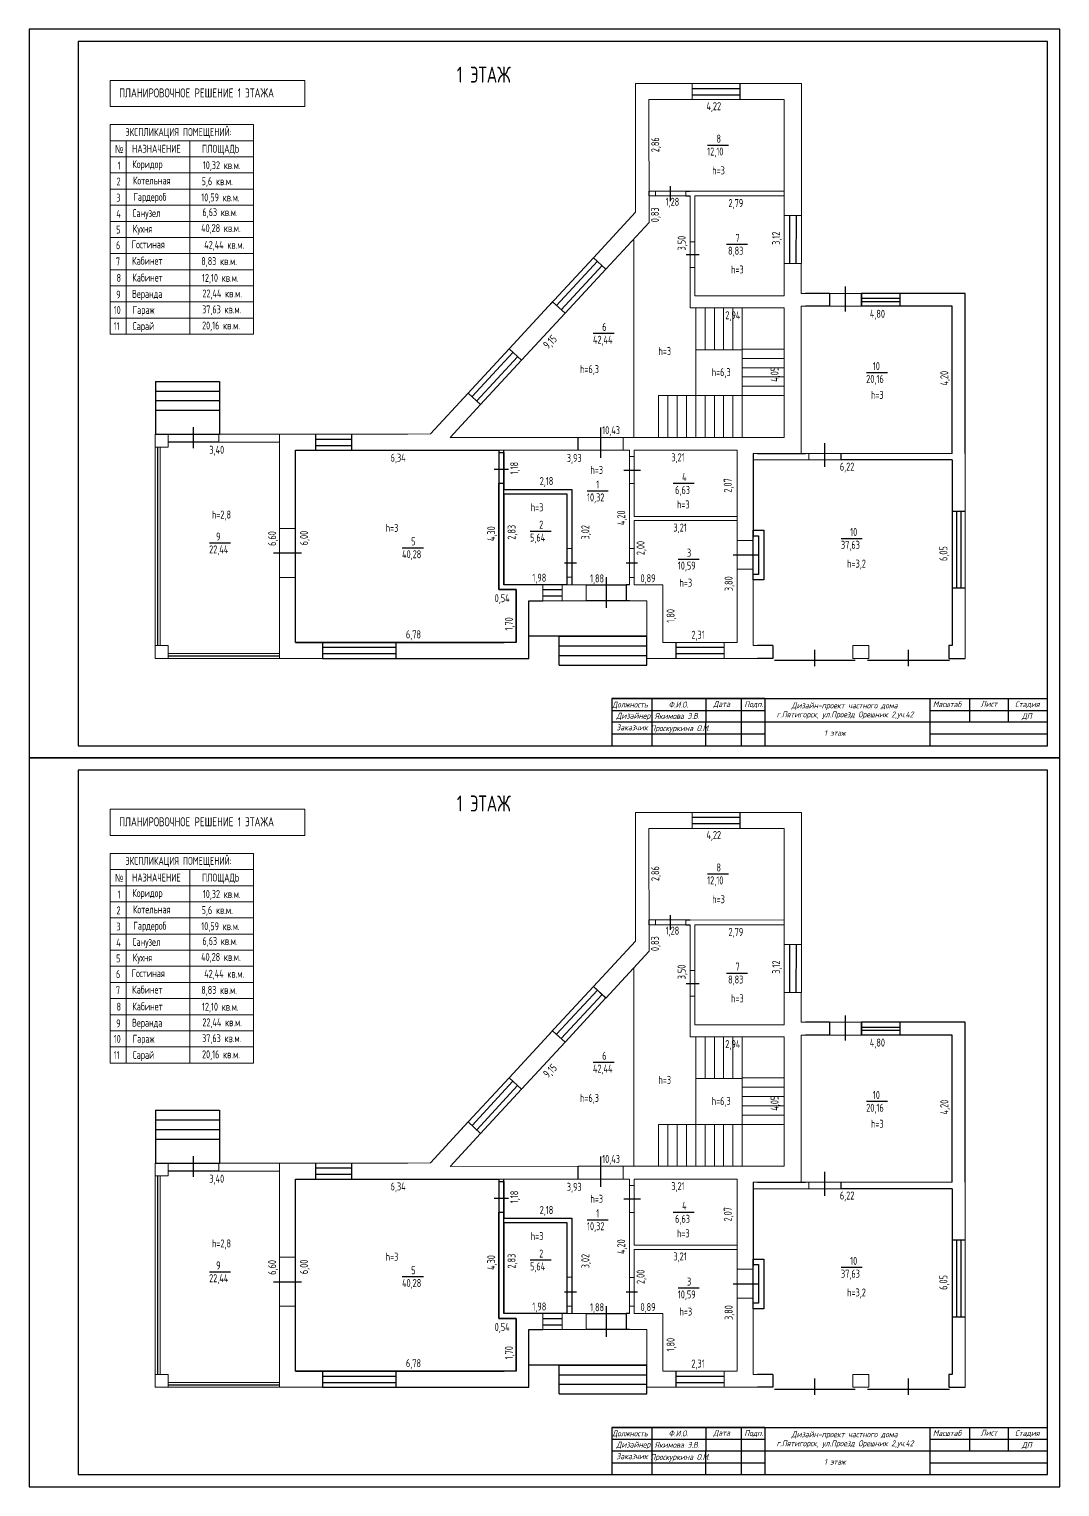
# Model space of a CAD drawing. Header units: metres. Extents: x 537858 to 602250, y 90943 to 168429.
# Drawn here: x 537858 to 570054, y 122894 to 168429 of the extents above; entities that cross this region are included whole.
import ezdxf

# ---------------------------------------------------------------- set-up
doc = ezdxf.new("R2010")
doc.units = ezdxf.units.M
doc.header["$LTSCALE"] = 5
for name, color, linetype, lineweight in [('0.25-STAMP', 10, 'Continuous', 25), ('0.3-STAMP', 7, 'Continuous', 30), ('013', 7, 'Continuous', 13), ('основная', 250, 'Continuous', 20), ('текст', 7, 'Continuous', 30), ('тонкая', 7, 'Continuous', 20)]:
    doc.layers.add(name, color=color, linetype=linetype, lineweight=lineweight)
doc.styles.add('Simplex', font='simplex.shx', dxfattribs={"width": 0.7})
doc.styles.add('стиль1', font='romans.shx', dxfattribs={"width": 0.75, "oblique": 15, "height": 3.5})

msp = doc.modelspace()

# ---------------------------------------------------------------- linework, layer by layer
at = {"ltscale": 100}
for p, q in [((560071, 166230), (560071, 166730)), ((562861, 160174), (562111, 160174)), ((562861, 160174), (562861, 159774)), ((567091, 160174), (563861, 160174)), ((563861, 159774), (563861, 160174)), ((563861, 160174), (563861, 159774)), ((565061, 159774), (565061, 160174)), ((567091, 155174), (567091, 160174)), ((562861, 159774), (562111, 159774)), ((566691, 159774), (563861, 159774)), ((566691, 155174), (566691, 159774)), ((555011, 155274), (555011, 155674)), ((560611, 155174), (562111, 155174)), ((563211, 155174), (563211, 154974)), ((566691, 154974), (563211, 154974)), ((566691, 153374), (567091, 153374)), ((566691, 150974), (567091, 150974)), ((558055, 149274), (558055, 148774)), ((561091, 149174), (561091, 148774)), ((566591, 149174), (566591, 148774)), ((561142, 148717), (563656, 148717)), ((564042, 148717), (566611, 148717)), ((566591, 148774), (567091, 148774)), ((560071, 143463), (560071, 143963)), ((562861, 137407), (562111, 137407)), ((562861, 137407), (562861, 137007)), ((567091, 137407), (563861, 137407)), ((563861, 137007), (563861, 137407)), ((563861, 137407), (563861, 137007)), ((565061, 137007), (565061, 137407)), ((567091, 132407), (567091, 137407)), ((562861, 137007), (562111, 137007)), ((566691, 137007), (563861, 137007)), ((566691, 132407), (566691, 137007)), ((555011, 132507), (555011, 132907)), ((560611, 132407), (562111, 132407)), ((563211, 132407), (563211, 132207)), ((566691, 132207), (563211, 132207)), ((566691, 130607), (567091, 130607)), ((566691, 128207), (567091, 128207)), ((558055, 126507), (558055, 126007)), ((561091, 126407), (561091, 126007)), ((566591, 126407), (566591, 126007)), ((561142, 125950), (563656, 125950)), ((564042, 125950), (566611, 125950)), ((566591, 126007), (567091, 126007))]:
    msp.add_line(p, q, dxfattribs=at)
at = {"color": 18, "true_color": 0x000000}
for p, q in [((558571, 166580), (560071, 166580)), ((558571, 166380), (560071, 166380)), ((557896, 163060), (557896, 163521)), ((558366, 163371), (558501, 163371)), ((558366, 163221), (558501, 163221)), ((561612, 162606), (561609, 161106)), ((561812, 162606), (561809, 161106)), ((558380, 161386), (558788, 161386)), ((554329, 159800), (555607, 161178)), ((554476, 159664), (555754, 161042)), ((563361, 159606), (563361, 160386)), ((563861, 160024), (565061, 160024)), ((563861, 159924), (565061, 159924)), ((551692, 156954), (552970, 158332)), ((551839, 156818), (553117, 158196)), ((555711, 155035), (555711, 155981)), ((541874, 149174), (541874, 155374)), ((562711, 154752), (562711, 155500)), ((556436, 154655), (556957, 154655)), ((566821, 153374), (566821, 150974)), ((566961, 153374), (566961, 150974)), ((545493, 152069), (546361, 152069)), ((556507, 151753), (556856, 151753)), ((559845, 152006), (560631, 152006)), ((555882, 151310), (555882, 150349)), ((553905, 150924), (554505, 150924)), ((553905, 150724), (554505, 150724)), ((555254, 151074), (556511, 151074)), ((556611, 151074), (556511, 151074)), ((556511, 151074), (556511, 150574)), ((556511, 150574), (555254, 150574)), ((556611, 150574), (556511, 150574)), ((558055, 149124), (559565, 149124)), ((558055, 148924), (559565, 148924)), ((562399, 148534), (562399, 149043)), ((565327, 148534), (565327, 149043)), ((542200, 148849), (545681, 148849)), ((558571, 143813), (560071, 143813)), ((558571, 143613), (560071, 143613)), ((557896, 140293), (557896, 140754)), ((558366, 140603), (558501, 140603)), ((558366, 140453), (558501, 140453)), ((561612, 139839), (561609, 138339)), ((561812, 139839), (561809, 138339)), ((558380, 138619), (558788, 138619)), ((554329, 137033), (555607, 138411)), ((554476, 136897), (555754, 138275)), ((563361, 136839), (563361, 137619)), ((563861, 137257), (565061, 137257)), ((563861, 137157), (565061, 137157)), ((551692, 134187), (552970, 135564)), ((551839, 134051), (553117, 135429)), ((555711, 132268), (555711, 133214)), ((541874, 126407), (541874, 132607)), ((562711, 131985), (562711, 132733)), ((556436, 131888), (556957, 131888)), ((566821, 130607), (566821, 128207)), ((566961, 130607), (566961, 128207)), ((545493, 129302), (546361, 129302)), ((556507, 128986), (556856, 128986)), ((559845, 129239), (560631, 129239)), ((555882, 128543), (555882, 127582)), ((553905, 128157), (554505, 128157)), ((553905, 127957), (554505, 127957)), ((555254, 128307), (556511, 128307)), ((556611, 128307), (556511, 128307)), ((556511, 128307), (556511, 127807)), ((556511, 127807), (555254, 127807)), ((556611, 127807), (556511, 127807)), ((558055, 126357), (559565, 126357)), ((558055, 126157), (559565, 126157)), ((562399, 125767), (562399, 126276)), ((565327, 125767), (565327, 126276)), ((542200, 126082), (545681, 126082))]:
    msp.add_line(p, q, dxfattribs=at)
at = {"lineweight": 15}
for p, q in [((542879, 164944), (542879, 158898)), ((540886, 159402), (540886, 158898)), ((542879, 142177), (542879, 136131)), ((540886, 136635), (540886, 136131))]:
    msp.add_line(p, q, dxfattribs=at)
at = {"color": 240, "true_color": 0xed1f24}
for p, q in [((559048, 164810), (559704, 164810)), ((559643, 161711), (560299, 161711)), ((555479, 158929), (556135, 158929)), ((564015, 157705), (564671, 157705)), ((555292, 154007), (555949, 154007)), ((557975, 154244), (558631, 154244)), ((553511, 152751), (554168, 152751)), ((543488, 152381), (544145, 152381)), ((549514, 152230), (550171, 152230)), ((563224, 152523), (563881, 152523)), ((558128, 151875), (558785, 151875)), ((559048, 142043), (559704, 142043)), ((559643, 138944), (560299, 138944)), ((555479, 136162), (556135, 136162)), ((564015, 134938), (564671, 134938)), ((555292, 131239), (555949, 131239)), ((557975, 131477), (558631, 131477)), ((553511, 129984), (554168, 129984)), ((543488, 129614), (544145, 129614)), ((549514, 129463), (550171, 129463)), ((563224, 129756), (563881, 129756)), ((558128, 129108), (558785, 129108))]:
    msp.add_line(p, q, dxfattribs=at)
at = {"color": 18, "lineweight": 20, "ltscale": 100, "true_color": 0x000000}
for p, q in [((558501, 163227), (558501, 163227)), ((556748, 155674), (556748, 161880)), ((558501, 161786), (558651, 161786)), ((558651, 160986), (558501, 160986)), ((558681, 155674), (558681, 159723)), ((541799, 155374), (541799, 148774)), ((556748, 155674), (551009, 155672)), ((562211, 155174), (562211, 154974)), ((563591, 149174), (563591, 148774)), ((564091, 149174), (564091, 148774)), ((542481, 148774), (545681, 148774)), ((558501, 140460), (558501, 140460)), ((556748, 132907), (556748, 139113)), ((558501, 139019), (558651, 139019)), ((558651, 138219), (558501, 138219)), ((558681, 132907), (558681, 136956)), ((541799, 132607), (541799, 126007)), ((556748, 132907), (551009, 132905)), ((562211, 132407), (562211, 132207)), ((563591, 126407), (563591, 126007)), ((564091, 126407), (564091, 126007)), ((542481, 126007), (545681, 126007))]:
    msp.add_line(p, q, dxfattribs=at)
at = {"color": 7}
for p, q in [((542199, 155774), (543780, 155774)), ((542990, 155344), (542990, 155991)), ((543780, 155524), (542199, 155524)), ((546801, 155624), (547931, 155624)), ((546801, 155424), (547931, 155424)), ((552681, 151074), (552681, 155274)), ((554583, 151758), (554958, 151758)), ((554661, 151074), (552681, 151074)), ((547021, 149124), (549321, 149124)), ((547021, 148924), (549321, 148924)), ((542199, 133007), (543780, 133007)), ((542990, 132577), (542990, 133223)), ((543780, 132757), (542199, 132757)), ((546801, 132857), (547931, 132857)), ((546801, 132657), (547931, 132657)), ((552681, 128307), (552681, 132507)), ((554583, 128991), (554958, 128991)), ((554661, 128307), (552681, 128307)), ((547021, 126357), (549321, 126357)), ((547021, 126157), (549321, 126157))]:
    msp.add_line(p, q, dxfattribs=at)
at = {"color": 7, "ltscale": 100}
for p, q in [((546801, 155774), (546801, 155274)), ((547931, 155774), (547931, 155274)), ((560471, 155174), (560471, 152556)), ((546801, 133007), (546801, 132507)), ((547931, 133007), (547931, 132507)), ((560471, 132407), (560471, 129789))]:
    msp.add_line(p, q, dxfattribs=at)
at = {"color": 7, "lineweight": 20, "ltscale": 100}
for p, q in [((545681, 155524), (544101, 155524)), ((545681, 132757), (544101, 132757))]:
    msp.add_line(p, q, dxfattribs=at)
for p, q in [((552379, 154685), (552834, 154685)), ((552379, 131917), (552834, 131917))]:
    msp.add_line(p, q)
at = {"color": 0, "lineweight": 25}
for p, q in [((560839, 147517), (556056, 147517)), ((560839, 124750), (556056, 124750))]:
    msp.add_line(p, q, dxfattribs=at)
at = {"color": 18, "lineweight": 20, "ltscale": 100, "true_color": 0x000000}
for points in [[(540384, 166826), (546470, 166826), (546470, 166008), (540384, 166008)], [(558571, 166730), (560071, 166730), (560071, 166230), (558571, 166230)], [(557219, 163221), (557426, 163221), (557426, 163371), (557219, 163371)], [(557426, 163221), (558366, 163221), (558366, 163371), (557426, 163371)], [(561445, 162606), (561979, 162606), (561979, 161106), (561445, 161106)], [(558501, 161786), (558651, 161786), (558651, 160986), (558501, 160986)], [(563861, 160174), (562861, 160174), (562861, 159774), (563861, 159774)], [(565061, 160174), (563861, 160174), (563861, 159774), (565061, 159774)], [(558971, 158414), (558971, 159724), (558681, 159724), (558681, 158414)], [(559261, 158414), (559261, 159724), (558971, 159724), (558971, 158414)], [(559551, 158414), (559551, 159724), (559261, 159724), (559261, 158414)], [(559841, 158414), (559841, 159724), (559551, 159724), (559551, 158414)], [(560131, 158414), (560131, 159724), (559841, 159724), (559841, 158414)], [(560131, 158434), (561444, 158434), (561445, 159724), (560131, 159724)], [(561444, 158434), (560131, 158434), (560131, 158144), (561441, 158144)], [(561441, 158144), (560131, 158144), (560131, 157854), (561441, 157854)], [(561441, 157854), (560131, 157854), (560131, 157564), (561441, 157564)], [(561441, 157564), (560131, 157564), (560131, 157274), (561441, 157274)], [(561441, 157274), (560131, 157274), (560131, 156984), (561441, 156984)], [(557811, 155674), (557811, 156984), (557521, 156984), (557521, 155674)], [(558101, 155674), (558101, 156984), (557811, 156984), (557811, 155674)], [(558391, 155674), (558391, 156984), (558101, 156984), (558101, 155674)], [(558681, 155674), (558681, 156984), (558391, 156984), (558391, 155674)], [(558971, 155674), (558971, 156984), (558681, 156984), (558681, 155674)], [(559261, 155674), (559261, 156984), (558971, 156984), (558971, 155674)], [(559551, 155674), (559551, 156984), (559261, 156984), (559261, 155674)], [(559841, 155674), (559841, 156984), (559551, 156984), (559551, 155674)], [(560131, 155674), (560131, 156984), (559841, 156984), (559841, 155674)], [(560131, 155674), (561441, 155674), (561441, 156984), (560131, 156984)], [(541799, 149174), (541949, 149174), (541949, 155374), (541799, 155374)], [(555011, 155274), (556411, 155274), (556411, 155674), (555011, 155674)], [(556611, 155075), (556761, 155075), (556761, 154235), (556611, 154235)], [(562211, 154974), (563211, 154974), (563211, 155174), (562211, 155174)], [(567091, 153374), (566691, 153374), (566691, 150974), (567091, 150974)], [(546181, 152834), (545681, 152834), (545681, 151304), (546181, 151304)], [(556761, 152202), (556611, 152202), (556611, 151304), (556761, 151304)], [(559971, 152456), (560471, 152456), (560471, 151556), (559971, 151556)], [(553905, 151074), (554505, 151074), (554505, 150574), (553905, 150574)], [(554505, 151074), (555254, 151074), (555254, 150574), (554505, 150574)], [(542200, 149174), (541799, 149174), (541799, 148774), (542200, 148774)], [(545681, 148774), (545681, 148924), (542200, 148924), (542200, 148774)], [(558055, 149274), (559565, 149274), (559565, 148774), (558055, 148774)], [(540384, 144059), (546470, 144059), (546470, 143241), (540384, 143241)], [(558571, 143963), (560071, 143963), (560071, 143463), (558571, 143463)], [(557219, 140453), (557426, 140453), (557426, 140603), (557219, 140603)], [(557426, 140453), (558366, 140453), (558366, 140603), (557426, 140603)], [(561445, 139839), (561979, 139839), (561979, 138339), (561445, 138339)], [(558501, 139019), (558651, 139019), (558651, 138219), (558501, 138219)], [(563861, 137407), (562861, 137407), (562861, 137007), (563861, 137007)], [(565061, 137407), (563861, 137407), (563861, 137007), (565061, 137007)], [(558971, 135646), (558971, 136956), (558681, 136956), (558681, 135646)], [(559261, 135646), (559261, 136956), (558971, 136956), (558971, 135646)], [(559551, 135646), (559551, 136956), (559261, 136956), (559261, 135646)], [(559841, 135646), (559841, 136956), (559551, 136956), (559551, 135646)], [(560131, 135646), (560131, 136956), (559841, 136956), (559841, 135646)], [(560131, 135667), (561444, 135667), (561445, 136956), (560131, 136956)], [(561444, 135667), (560131, 135667), (560131, 135377), (561441, 135377)], [(561441, 135377), (560131, 135377), (560131, 135087), (561441, 135087)], [(561441, 135087), (560131, 135087), (560131, 134797), (561441, 134797)], [(561441, 134797), (560131, 134797), (560131, 134507), (561441, 134507)], [(561441, 134507), (560131, 134507), (560131, 134217), (561441, 134217)], [(557811, 132907), (557811, 134217), (557521, 134217), (557521, 132907)], [(558101, 132907), (558101, 134217), (557811, 134217), (557811, 132907)], [(558391, 132907), (558391, 134217), (558101, 134217), (558101, 132907)], [(558681, 132907), (558681, 134217), (558391, 134217), (558391, 132907)], [(558971, 132907), (558971, 134217), (558681, 134217), (558681, 132907)], [(559261, 132907), (559261, 134217), (558971, 134217), (558971, 132907)], [(559551, 132907), (559551, 134217), (559261, 134217), (559261, 132907)], [(559841, 132907), (559841, 134217), (559551, 134217), (559551, 132907)], [(560131, 132907), (560131, 134217), (559841, 134217), (559841, 132907)], [(560131, 132907), (561441, 132907), (561441, 134217), (560131, 134217)], [(541799, 126407), (541949, 126407), (541949, 132607), (541799, 132607)], [(555011, 132507), (556411, 132507), (556411, 132907), (555011, 132907)], [(556611, 132308), (556761, 132308), (556761, 131468), (556611, 131468)], [(562211, 132207), (563211, 132207), (563211, 132407), (562211, 132407)], [(567091, 130607), (566691, 130607), (566691, 128207), (567091, 128207)], [(546181, 130067), (545681, 130067), (545681, 128537), (546181, 128537)], [(556761, 129435), (556611, 129435), (556611, 128537), (556761, 128537)], [(559971, 129689), (560471, 129689), (560471, 128789), (559971, 128789)], [(553905, 128307), (554505, 128307), (554505, 127807), (553905, 127807)], [(554505, 128307), (555254, 128307), (555254, 127807), (554505, 127807)], [(542200, 126407), (541799, 126407), (541799, 126007), (542200, 126007)], [(545681, 126007), (545681, 126157), (542200, 126157), (542200, 126007)], [(558055, 126507), (559565, 126507), (559565, 126007), (558055, 126007)]]:
    msp.add_lwpolyline(points, close=True, dxfattribs=at)
at = {"lineweight": 20, "ltscale": 100}
for points in [[(555488, 161288), (556803, 162712), (556803, 166730), (558571, 166730), (558571, 166230), (557217, 166229), (557220, 162391), (557220, 162391), (555873, 160932), (555488, 161288)], [(560071, 166730), (561979, 166730), (561979, 162606), (561445, 162607), (561444, 166230), (560071, 166230), (560071, 166730)], [(556611, 155274), (556411, 155274), (556411, 155674), (561441, 155674), (561445, 159724)], [(561973, 159774), (561973, 155174), (560471, 155174), (560471, 152456), (559971, 152456), (559971, 155274), (556761, 155274)], [(555488, 138521), (556803, 139945), (556803, 143963), (558571, 143963), (558571, 143463), (557217, 143462), (557220, 139623), (557220, 139623), (555873, 138164), (555488, 138521)], [(560071, 143963), (561979, 143963), (561979, 139839), (561445, 139840), (561444, 143463), (560071, 143463), (560071, 143963)], [(556611, 132507), (556411, 132507), (556411, 132907), (561441, 132907), (561445, 136956)], [(561973, 137007), (561973, 132407), (560471, 132407), (560471, 129689), (559971, 129689), (559971, 132507), (556761, 132507)]]:
    msp.add_lwpolyline(points, dxfattribs=at)
at = {"lineweight": 15}
for points in [[(540386, 165448), (544870, 165448), (544870, 164944), (540386, 164944)], [(540386, 164944), (540886, 164944), (540886, 159402), (540386, 159402)], [(540386, 164944), (544870, 164944), (544870, 164440), (540386, 164440)], [(540386, 164440), (544870, 164440), (544870, 163937), (540386, 163937)], [(540386, 163937), (544870, 163937), (544870, 163433), (540386, 163433)], [(540386, 163433), (544870, 163433), (544870, 162929), (540386, 162929)], [(540386, 162929), (544870, 162929), (544870, 162425), (540386, 162425)], [(540386, 162425), (544870, 162425), (544870, 161921), (540386, 161921)], [(540386, 161921), (544870, 161921), (544870, 161417), (540386, 161417)], [(540386, 161417), (544870, 161417), (544870, 160914), (540386, 160914)], [(540386, 160914), (544870, 160914), (544870, 160410), (540386, 160410)], [(540386, 160410), (544870, 160410), (544870, 159906), (540386, 159906)], [(540386, 159906), (544870, 159906), (544870, 159402), (540386, 159402)], [(540386, 159402), (544870, 159402), (544870, 158898), (540386, 158898)], [(540386, 142681), (544870, 142681), (544870, 142177), (540386, 142177)], [(540386, 142177), (540886, 142177), (540886, 136635), (540386, 136635)], [(540386, 142177), (544870, 142177), (544870, 141673), (540386, 141673)], [(540386, 141673), (544870, 141673), (544870, 141169), (540386, 141169)], [(540386, 141169), (544870, 141169), (544870, 140666), (540386, 140666)], [(540386, 140666), (544870, 140666), (544870, 140162), (540386, 140162)], [(540386, 140162), (544870, 140162), (544870, 139658), (540386, 139658)], [(540386, 139658), (544870, 139658), (544870, 139154), (540386, 139154)], [(540386, 139154), (544870, 139154), (544870, 138650), (540386, 138650)], [(540386, 138650), (544870, 138650), (544870, 138147), (540386, 138147)], [(540386, 138147), (544870, 138147), (544870, 137643), (540386, 137643)], [(540386, 137643), (544870, 137643), (544870, 137139), (540386, 137139)], [(540386, 137139), (544870, 137139), (544870, 136635), (540386, 136635)], [(540386, 136635), (544870, 136635), (544870, 136131), (540386, 136131)]]:
    msp.add_lwpolyline(points, close=True, dxfattribs=at)
at = {"color": 18, "lineweight": 20, "ltscale": 100, "true_color": 0x000000}
for points in [[(558501, 163371), (561445, 163364)], [(561444, 163221), (561444, 163221), (558651, 163221), (558651, 161786), (558501, 161786), (558501, 163221)], [(554127, 159820), (555487, 161288), (555873, 160932), (554597, 159555), (554209, 159910)], [(561445, 159723), (558501, 159723), (558501, 160986)], [(558651, 160986), (558651, 160244), (558651, 160096), (561445, 160096), (561445, 160096)], [(561974, 160174), (561974, 161106), (561445, 161106), (561445, 160096)], [(552851, 158442), (553239, 158086), (554597, 159555), (554209, 159910), (552851, 158442)], [(561973, 160174), (562861, 160174), (562861, 159774), (561973, 159774)], [(563211, 154974), (563211, 155174), (566691, 155174), (566691, 159774), (565061, 159774), (565061, 160174), (567091, 160174), (567091, 153374), (566691, 153374), (566691, 154974), (563211, 154974)], [(551301, 156767), (552851, 158442), (553239, 158086), (551961, 156702), (551573, 157061)], [(546181, 152834), (545681, 152834), (545681, 155774), (546801, 155774), (546801, 155274), (546181, 155274), (546181, 152834)], [(556611, 155274), (556611, 155075), (556761, 155075), (556761, 155274)], [(560469, 154974), (562211, 154974)], [(560611, 155174), (562211, 155174)], [(556611, 154235), (556761, 154235), (556761, 153209), (559971, 153209), (559971, 153076), (556761, 153076), (556761, 152202), (556611, 152202), (556611, 154235)], [(547291, 148774), (545681, 148774), (545681, 151304), (546181, 151304), (546181, 149274), (547021, 149274), (547021, 148774)], [(556611, 151074), (556611, 151074), (556611, 151074), (556611, 151304), (556761, 151304), (556761, 151074), (557655, 151074), (557655, 149274), (558055, 149274), (558055, 148774), (557155, 148774), (557155, 150574), (556611, 150574)], [(559565, 148774), (559565, 149274), (559971, 149274), (559971, 151556), (560471, 151556), (560471, 149174), (561091, 149174), (561091, 148774), (559565, 148774)], [(566691, 150974), (567091, 150974), (567091, 148774), (566591, 148774), (566591, 149174), (566691, 149174), (566691, 150974)], [(541799, 149174), (542199, 149174), (542199, 148774), (541799, 148774), (541799, 149174)], [(564091, 149174), (563591, 149174)], [(564091, 148774), (563591, 148774)], [(558501, 140603), (561445, 140597)], [(561444, 140453), (561444, 140453), (558651, 140453), (558651, 139019), (558501, 139019), (558501, 140453)], [(554127, 137053), (555487, 138521), (555873, 138165), (554597, 136787), (554209, 137143)], [(561445, 136956), (558501, 136956), (558501, 138219)], [(558651, 138219), (558651, 137477), (558651, 137329), (561445, 137329), (561445, 137329)], [(561974, 137407), (561974, 138339), (561445, 138339), (561445, 137329)], [(552851, 135675), (553239, 135319), (554597, 136788), (554209, 137143), (552851, 135675)], [(561973, 137407), (562861, 137407), (562861, 137007), (561973, 137007)], [(563211, 132207), (563211, 132407), (566691, 132407), (566691, 137007), (565061, 137007), (565061, 137407), (567091, 137407), (567091, 130607), (566691, 130607), (566691, 132207), (563211, 132207)], [(551301, 134000), (552851, 135675), (553239, 135319), (551961, 133935), (551573, 134294)], [(546181, 130067), (545681, 130067), (545681, 133007), (546801, 133007), (546801, 132507), (546181, 132507), (546181, 130067)], [(556611, 132507), (556611, 132308), (556761, 132308), (556761, 132507)], [(560469, 132207), (562211, 132207)], [(560611, 132407), (562211, 132407)], [(556611, 131468), (556761, 131468), (556761, 130442), (559971, 130442), (559971, 130309), (556761, 130309), (556761, 129435), (556611, 129435), (556611, 131468)], [(547291, 126007), (545681, 126007), (545681, 128537), (546181, 128537), (546181, 126507), (547021, 126507), (547021, 126007)], [(556611, 128307), (556611, 128307), (556611, 128307), (556611, 128537), (556761, 128537), (556761, 128307), (557655, 128307), (557655, 126507), (558055, 126507), (558055, 126007), (557155, 126007), (557155, 127807), (556611, 127807)], [(559565, 126007), (559565, 126507), (559971, 126507), (559971, 128789), (560471, 128789), (560471, 126407), (561091, 126407), (561091, 126007), (559565, 126007)], [(566691, 128207), (567091, 128207), (567091, 126007), (566591, 126007), (566591, 126407), (566691, 126407), (566691, 128207)], [(541799, 126407), (542199, 126407), (542199, 126007), (541799, 126007), (541799, 126407)], [(564091, 126407), (563591, 126407)], [(564091, 126007), (563591, 126007)]]:
    msp.add_lwpolyline(points, dxfattribs=at)
at = {"color": 7, "flags": 128}
for points in [[(541799, 157124), (541801, 157124), (543801, 157124)], [(541799, 157124), (541801, 157124), (543801, 157124)], [(541801, 157424), (541803, 157424), (543803, 157424)], [(541801, 157424), (541803, 157424), (543803, 157424)], [(541801, 157124), (541803, 157124), (543803, 157124)], [(541803, 157424), (541803, 155774)], [(543803, 157424), (543801, 155774)], [(541799, 156824), (541801, 156824), (543801, 156824)], [(541799, 156824), (541801, 156824), (543801, 156824)], [(541799, 156824), (541801, 156824), (543801, 156824)], [(541799, 156524), (541801, 156524), (543801, 156524)], [(541799, 155774), (541801, 155774), (543801, 155774)], [(546181, 155274), (552531, 155274), (552531, 155204), (552681, 155204), (552681, 155274)], [(552531, 155274), (552531, 150924), (553071, 150924), (553071, 149274), (546181, 149274), (546181, 155274), (552531, 155274)], [(553071, 149274), (553071, 150924), (552531, 150924), (552531, 154244)], [(552531, 154244), (552681, 154244), (552681, 154054), (554811, 154054), (554811, 151104), (554811, 151074)], [(554661, 151074), (554661, 153904), (552681, 153904), (552681, 151074)], [(560471, 152606), (560471, 152776), (560811, 152776), (560811, 151226), (560471, 151226), (560471, 151556)], [(560471, 152456), (560471, 152606), (560641, 152606), (560641, 151396), (560626, 151396), (560491, 151396), (560471, 151396), (560471, 152456)], [(549121, 148774), (553471, 148774), (553471, 150574), (553905, 150574)], [(557155, 149464), (553471, 149464)], [(554411, 148564), (554411, 149464)], [(554411, 149464), (557155, 149464)], [(557155, 148564), (557155, 149464)], [(546181, 149274), (547021, 149274), (547021, 148774), (549321, 148774), (549321, 149274)], [(554411, 149164), (557155, 149164)], [(554411, 148864), (557155, 148864)], [(554411, 148864), (557155, 148864)], [(554411, 148564), (557155, 148564)], [(541799, 134357), (541801, 134357), (543801, 134357)], [(541799, 134357), (541801, 134357), (543801, 134357)], [(541801, 134657), (541803, 134657), (543803, 134657)], [(541801, 134657), (541803, 134657), (543803, 134657)], [(541801, 134357), (541803, 134357), (543803, 134357)], [(541803, 134657), (541803, 133007)], [(543803, 134657), (543801, 133007)], [(541799, 134057), (541801, 134057), (543801, 134057)], [(541799, 134057), (541801, 134057), (543801, 134057)], [(541799, 134057), (541801, 134057), (543801, 134057)], [(541799, 133757), (541801, 133757), (543801, 133757)], [(541799, 133007), (541801, 133007), (543801, 133007)], [(546181, 132507), (552531, 132507), (552531, 132437), (552681, 132437), (552681, 132507)], [(552531, 132507), (552531, 128157), (553071, 128157), (553071, 126507), (546181, 126507), (546181, 132507), (552531, 132507)], [(553071, 126507), (553071, 128157), (552531, 128157), (552531, 131477)], [(552531, 131477), (552681, 131477), (552681, 131287), (554811, 131287), (554811, 128337), (554811, 128307)], [(554661, 128307), (554661, 131137), (552681, 131137), (552681, 128307)], [(560471, 129839), (560471, 130009), (560811, 130009), (560811, 128459), (560471, 128459), (560471, 128789)], [(560471, 129689), (560471, 129839), (560641, 129839), (560641, 128629), (560626, 128629), (560491, 128629), (560471, 128629), (560471, 129689)], [(549121, 126007), (553471, 126007), (553471, 127807), (553905, 127807)], [(557155, 126697), (553471, 126697)], [(554411, 125797), (554411, 126697)], [(554411, 126697), (557155, 126697)], [(557155, 125797), (557155, 126697)], [(546181, 126507), (547021, 126507), (547021, 126007), (549321, 126007), (549321, 126507)], [(554411, 126397), (557155, 126397)], [(554411, 126097), (557155, 126097)], [(554411, 126097), (557155, 126097)], [(554411, 125797), (557155, 125797)]]:
    msp.add_lwpolyline(points, dxfattribs=at)
at = {"color": 7, "lineweight": 20, "ltscale": 100}
for points in [[(547931, 155274), (547931, 155774), (549687, 155774), (550394, 155786), (551573, 157061), (551961, 156702), (551009, 155672), (555011, 155674), (555011, 155274), (552911, 155274), (552761, 155274), (547711, 155274)], [(547931, 132507), (547931, 133007), (549687, 133007), (550394, 133019), (551573, 134294), (551961, 133935), (551009, 132905), (555011, 132907), (555011, 132507), (552911, 132507), (552761, 132507), (547711, 132507)]]:
    msp.add_lwpolyline(points, dxfattribs=at)
for points in [[(542199, 155774), (541799, 155774), (541799, 155374), (542199, 155374)], [(543780, 155774), (545681, 155774), (545681, 155524), (543780, 155524)], [(546801, 155774), (547931, 155774), (547931, 155274), (546801, 155274)], [(554661, 152207), (554811, 152207), (554811, 151309), (554661, 151309)], [(547021, 149274), (549321, 149274), (549321, 148774), (547021, 148774)], [(542199, 133007), (541799, 133007), (541799, 132607), (542199, 132607)], [(543780, 133007), (545681, 133007), (545681, 132757), (543780, 132757)], [(546801, 133007), (547931, 133007), (547931, 132507), (546801, 132507)], [(554661, 129440), (554811, 129440), (554811, 128542), (554661, 128542)], [(547021, 126507), (549321, 126507), (549321, 126007), (547021, 126007)]]:
    msp.add_lwpolyline(points, close=True, dxfattribs=at)
at = {"color": 240, "true_color": 0xed1f24, "flags": 128}
for points in [[(552681, 155204), (552681, 154244)], [(546181, 149274), (552691, 149274)], [(552681, 132437), (552681, 131477)], [(546181, 126507), (552691, 126507)]]:
    msp.add_lwpolyline(points, dxfattribs=at)
at = {"ltscale": 100}
for points in [[(566691, 154974), (566691, 149174), (566591, 149174)], [(561091, 149174), (560611, 149174)], [(561091, 148774), (560611, 148774)], [(566691, 132207), (566691, 126407), (566591, 126407)], [(561091, 126407), (560611, 126407)], [(561091, 126007), (560611, 126007)]]:
    msp.add_lwpolyline(points, dxfattribs=at)
at = {"layer": '0.25-STAMP', "color": 0, "lineweight": 25}
for points in [[(537858, 145662), (570054, 145662), (570054, 168429), (537858, 168429), (537858, 145662)], [(537858, 122894), (570054, 122894), (570054, 145662), (537858, 145662), (537858, 122894)]]:
    msp.add_lwpolyline(points, dxfattribs=at)
at = {"layer": '0.3-STAMP', "color": 0, "lineweight": 25}
for points in [[(539391, 146045), (569670, 146045), (569670, 168045), (539391, 168045), (539391, 146045)], [(539391, 123278), (569670, 123278), (569670, 145278), (539391, 145278), (539391, 123278)]]:
    msp.add_lwpolyline(points, dxfattribs=at)
at = {"layer": 'основная', "color": 0, "lineweight": 25}
for p, q in [((556056, 147517), (569670, 147517)), ((556056, 147517), (556056, 146045)), ((557307, 147517), (557307, 146781)), ((559000, 147517), (559000, 146781)), ((560104, 147517), (560104, 146045)), ((560839, 147517), (560839, 146045)), ((565991, 147517), (565991, 146045)), ((565991, 147149), (569670, 147149)), ((567232, 147517), (567232, 146781)), ((568441, 147517), (568441, 146781)), ((557307, 146781), (557307, 146045)), ((559000, 146045), (559000, 146781)), ((569670, 146781), (565991, 146781)), ((556056, 124750), (569670, 124750)), ((556056, 124750), (556056, 123278)), ((557307, 124750), (557307, 124014)), ((559000, 124750), (559000, 124014)), ((560104, 124750), (560104, 123278)), ((560839, 124750), (560839, 123278)), ((565991, 124750), (565991, 123278)), ((565991, 124382), (569670, 124382)), ((567232, 124750), (567232, 124014)), ((568441, 124750), (568441, 124014)), ((557307, 124014), (557307, 123278)), ((559000, 123278), (559000, 124014)), ((569670, 124014), (565991, 124014))]:
    msp.add_line(p, q, dxfattribs=at)
at = {"layer": 'тонкая', "color": 0, "lineweight": 25}
for p, q in [((556056, 147149), (560839, 147149)), ((565991, 146781), (556056, 146781)), ((556056, 124382), (560839, 124382)), ((565991, 124014), (556056, 124014))]:
    msp.add_line(p, q, dxfattribs=at)
for points in [[(556056, 146413), (560839, 146413)], [(565991, 146413), (569670, 146413)], [(556056, 123646), (560839, 123646)], [(565991, 123646), (569670, 123646)]]:
    msp.add_lwpolyline(points, dxfattribs=at)

# ---------------------------------------------------------------- texts
at = {"layer": '013', "color": 18, "lineweight": 15, "ltscale": 10, "true_color": 0x000000, "attachment_point": 1, "style": 'Simplex'}
for s, insert, char_height, width in [('\\A1;1 ЭТАЖ', (551216, 167258), 500, 10386.42), ('\\A1;ПЛАНИРОВОЧНОЕ РЕШЕНИЕ 1 ЭТАЖА', (540669, 166578), 281.72, 5699.05), ('\\A1;Кабинет', (541073, 161318), 247.29, 1079.84), ('\\A1;8', (540589, 160785), 247.3, 115.4), ('\\A1;1 ЭТАЖ', (551216, 144491), 500, 10386.42), ('\\A1;ПЛАНИРОВОЧНОЕ РЕШЕНИЕ 1 ЭТАЖА', (540669, 143810), 281.72, 5699.05), ('\\A1;Кабинет', (541073, 138551), 247.29, 1079.84), ('\\A1;8', (540589, 138018), 247.3, 115.4)]:
    msp.add_mtext(s, dxfattribs=dict(at, insert=insert, char_height=char_height, width=width))
at = {"layer": '013', "color": 5, "lineweight": 15, "ltscale": 10, "char_height": 250, "width": 10386.42, "attachment_point": 1, "style": 'Simplex'}
for s, insert in [('\\A1;4,22', (559013, 166147)), ('\\A1;1,28', (557739, 163161)), ('\\A1;2,79', (559704, 163121)), ('\\A1;2,94', (559604, 159618)), ('\\A1;4,80', (564119, 159663)), ('\\A1;10,43', (555757, 156027)), ('\\A1;6,34', (549149, 155169)), ('\\A1;3,93', (554653, 155158)), ('\\A1;3,21', (557918, 155179)), ('\\A1;6,22', (563182, 154888)), ('\\A1;2,18', (553805, 154436)), ('\\A1;3,21', (557983, 152985)), ('\\A1;1,88', (555378, 151397)), ('\\A1;0,89', (556955, 151402)), ('\\A1;0,54', (552399, 150779)), ('\\A1;6,78', (549627, 149649)), ('\\A1;2,31', (558544, 149637)), ('\\A1;4,22', (559013, 143380)), ('\\A1;1,28', (557739, 140394)), ('\\A1;2,79', (559704, 140354)), ('\\A1;2,94', (559604, 136851)), ('\\A1;4,80', (564119, 136896)), ('\\A1;10,43', (555757, 133260)), ('\\A1;6,34', (549149, 132402)), ('\\A1;3,93', (554653, 132391)), ('\\A1;3,21', (557918, 132412)), ('\\A1;6,22', (563182, 132120)), ('\\A1;2,18', (553805, 131668)), ('\\A1;3,21', (557983, 130218)), ('\\A1;1,88', (555378, 128630)), ('\\A1;0,89', (556955, 128634)), ('\\A1;0,54', (552399, 128012)), ('\\A1;6,78', (549627, 126882)), ('\\A1;2,31', (558544, 126870))]:
    msp.add_mtext(s, dxfattribs=dict(at, insert=insert))
at = {"layer": '013', "color": 18, "lineweight": 15, "ltscale": 10, "true_color": 0x000000, "attachment_point": 1, "style": 'Simplex'}
for s, insert, char_height in [('\\A1;ЭКСПЛИКАЦИЯ ПОМЕЩЕНИЙ:', (540866, 165339), 247.29), ('\\A1;{\\fArial|b0|i0|c204|p34;№}', (540539, 164810), 247.29), ('\\A1;НАЗНАЧЕНИЕ ', (541074, 164817), 247.29), ('\\A1;ПЛОЩАДЬ', (543255, 164816), 247.29), ('\\A1;1', (540620, 164291), 247.3), ('\\A1;Коридор', (541077, 164336), 247.29), ('\\A1;10,32 кв.м.', (543283, 164303), 247.29), ('\\A1;2', (540588, 163794), 247.3), ('\\A1;Котельная', (541099, 163824), 247.29), ('\\A1;5,6 кв.м.', (543245, 163801), 247.29), ('\\A1;3', (540581, 163288), 247.3), ('\\A1;Гардероб', (541115, 163313), 247.29), ('\\A1;10,59 кв.м.', (543235, 163297), 247.29), ('\\A1;4', (540581, 162786), 247.3), ('\\A1;Санузел', (541086, 162807), 247.29), ('\\A1;6,63 кв.м.', (543269, 162835), 247.29), ('\\A1;5', (540575, 162291), 247.3), ('\\A1;Кухня', (541094, 162320), 247.3), ('\\A1;40,28 кв.м.', (543231, 162337), 247.29), ('\\A1;6', (540569, 161802), 247.3), ('\\A1;Гостиная', (541060, 161830), 247.29), ('\\A1;42,44 кв.м.', (543327, 161814), 247.29), ('\\A1;7', (540569, 161298), 247.3), ('\\A1;8,83 кв.м.', (543234, 161307), 247.29), ('\\A1;Кабинет', (541079, 160792), 247.29), ('\\A1;12,10 кв.м.', (543257, 160783), 247.29), ('\\A1;Веранда', (541070, 160282), 247.29), ('\\A1;22,44 кв.м.', (543270, 160296), 247.29), ('\\A1;9', (540578, 160262), 247.3), ('\\A1;10', (540499, 159779), 247.3), ('\\A1;Гараж', (541092, 159782), 247.3), ('\\A1;37,63 кв.м.', (543259, 159799), 247.29), ('\\A1;11', (540499, 159275), 247.3), ('\\A1;Сарай', (541092, 159278), 247.3), ('\\A1;20,16 кв.м.', (543259, 159295), 247.29), ('\\A1;ЭКСПЛИКАЦИЯ ПОМЕЩЕНИЙ:', (540866, 142571), 247.29), ('\\A1;{\\fArial|b0|i0|c204|p34;№}', (540539, 142043), 247.29), ('\\A1;НАЗНАЧЕНИЕ ', (541074, 142050), 247.29), ('\\A1;ПЛОЩАДЬ', (543255, 142049), 247.29), ('\\A1;1', (540620, 141524), 247.3), ('\\A1;Коридор', (541077, 141569), 247.29), ('\\A1;10,32 кв.м.', (543283, 141536), 247.29), ('\\A1;2', (540588, 141027), 247.3), ('\\A1;Котельная', (541099, 141057), 247.29), ('\\A1;5,6 кв.м.', (543245, 141034), 247.29), ('\\A1;3', (540581, 140521), 247.3), ('\\A1;Гардероб', (541115, 140545), 247.29), ('\\A1;10,59 кв.м.', (543235, 140530), 247.29), ('\\A1;4', (540581, 140019), 247.3), ('\\A1;Санузел', (541086, 140040), 247.29), ('\\A1;6,63 кв.м.', (543269, 140068), 247.29), ('\\A1;5', (540575, 139524), 247.3), ('\\A1;Кухня', (541094, 139553), 247.3), ('\\A1;40,28 кв.м.', (543231, 139570), 247.29), ('\\A1;6', (540569, 139034), 247.3), ('\\A1;Гостиная', (541060, 139063), 247.29), ('\\A1;42,44 кв.м.', (543327, 139046), 247.29), ('\\A1;7', (540569, 138531), 247.3), ('\\A1;8,83 кв.м.', (543234, 138540), 247.29), ('\\A1;Кабинет', (541079, 138025), 247.29), ('\\A1;12,10 кв.м.', (543257, 138016), 247.29), ('\\A1;Веранда', (541070, 137515), 247.29), ('\\A1;22,44 кв.м.', (543270, 137529), 247.29), ('\\A1;9', (540578, 137495), 247.3), ('\\A1;10', (540499, 137011), 247.3), ('\\A1;Гараж', (541092, 137015), 247.3), ('\\A1;37,63 кв.м.', (543259, 137032), 247.29), ('\\A1;11', (540499, 136508), 247.3), ('\\A1;Сарай', (541092, 136511), 247.3), ('\\A1;20,16 кв.м.', (543259, 136528), 247.29)]:
    msp.add_mtext(s, dxfattribs=dict(at, insert=insert, char_height=char_height))
at = {"layer": '013', "color": 5, "lineweight": 15, "ltscale": 10, "char_height": 250, "width": 10386.42, "attachment_point": 1, "style": 'Simplex'}
for s, insert, rotation in [('\\A1;2,86', (557289, 164584), 90), ('\\A1;0,83', (557279, 162398), 90), ('\\A1;3,50', (558113, 161516), 90), ('\\A1;3,12', (561066, 161689), 90), ('\\A1;9,15', (553886, 158598), 44.6457), ('\\A1;4,05', (561017, 157412), 90), ('\\A1;4,20', (566319, 157296), 90), ('\\A1;1,18', (552885, 154521), 90), ('\\A1;2,07', (559557, 153951), 90), ('\\A1;4,20', (556226, 152936), 90), ('\\A1;6,60', (545322, 152286), 90), ('\\A1;6,00', (546316, 152305), 90), ('\\A1;4,30', (552165, 152438), 90), ('\\A1;2,83', (552802, 152481), 90), ('\\A1;3,02', (555106, 152488), 90), ('\\A1;2,00', (556831, 151997), 90), ('\\A1;6,05', (566291, 151815), 90), ('\\A1;3,80', (559582, 150874), 90), ('\\A1;1,80', (557769, 149890), 90), ('\\A1;\\pxt1;1,70', (552719, 149643), 90), ('\\A1;2,86', (557289, 141817), 90), ('\\A1;0,83', (557279, 139631), 90), ('\\A1;3,50', (558113, 138749), 90), ('\\A1;3,12', (561066, 138921), 90), ('\\A1;9,15', (553886, 135831), 44.6457), ('\\A1;4,05', (561017, 134644), 90), ('\\A1;4,20', (566319, 134528), 90), ('\\A1;1,18', (552885, 131754), 90), ('\\A1;2,07', (559557, 131184), 90), ('\\A1;4,20', (556226, 130168), 90), ('\\A1;6,60', (545322, 129519), 90), ('\\A1;6,00', (546316, 129538), 90), ('\\A1;4,30', (552165, 129671), 90), ('\\A1;2,83', (552802, 129714), 90), ('\\A1;3,02', (555106, 129721), 90), ('\\A1;2,00', (556831, 129230), 90), ('\\A1;6,05', (566291, 129048), 90), ('\\A1;3,80', (559582, 128107), 90), ('\\A1;1,80', (557769, 127123), 90), ('\\A1;\\pxt1;1,70', (552719, 126876), 90)]:
    msp.add_mtext(s, dxfattribs=dict(at, insert=insert, rotation=rotation))
at = {"layer": '013', "color": 240, "lineweight": 15, "ltscale": 10, "true_color": 0xed1f24, "char_height": 250, "width": 10386.42, "attachment_point": 1, "style": 'Simplex'}
for s, insert in [('\\A1;8', (559327, 165133)), ('\\A1;12,10', (559039, 164732)), ('\\A1;7', (559922, 162034)), ('\\A1;8,83', (559691, 161633)), ('\\A1;6', (555758, 159252)), ('\\A1;42,44', (555470, 158851)), ('\\A1;10', (564212, 158028)), ('\\A1;20,16', (564006, 157627)), ('\\A1;4', (558254, 154567)), ('\\A1;10,32', (555284, 153928)), ('\\A1;1', (555571, 154330)), ('\\A1;6,63', (558035, 154158)), ('\\A1;2', (553790, 153074)), ('\\A1;9', (543698, 152704)), ('\\A1;5', (549793, 152553)), ('\\A1;5,64', (553503, 152673)), ('\\A1;10', (563503, 152846)), ('\\A1;22,44', (543480, 152303)), ('\\A1;40,28', (549506, 152152)), ('\\A1;3', (558407, 152198)), ('\\A1;37,63', (563216, 152445)), ('\\A1;10,59', (558120, 151797)), ('\\A1;8', (559327, 142366)), ('\\A1;12,10', (559039, 141965)), ('\\A1;7', (559922, 139267)), ('\\A1;8,83', (559691, 138866)), ('\\A1;6', (555758, 136485)), ('\\A1;42,44', (555470, 136084)), ('\\A1;10', (564212, 135261)), ('\\A1;20,16', (564006, 134860)), ('\\A1;4', (558254, 131800)), ('\\A1;10,32', (555284, 131161)), ('\\A1;1', (555571, 131562)), ('\\A1;6,63', (558035, 131391)), ('\\A1;2', (553790, 130307)), ('\\A1;9', (543698, 129937)), ('\\A1;5', (549793, 129786)), ('\\A1;5,64', (553503, 129906)), ('\\A1;10', (563503, 130079)), ('\\A1;22,44', (543480, 129536)), ('\\A1;40,28', (549506, 129385)), ('\\A1;3', (558407, 129431)), ('\\A1;37,63', (563216, 129678)), ('\\A1;10,59', (558120, 129030))]:
    msp.add_mtext(s, dxfattribs=dict(at, insert=insert))
at = {"layer": '013', "color": 116, "lineweight": 15, "ltscale": 10, "char_height": 250, "width": 10386.42, "attachment_point": 1, "style": 'Simplex'}
for s, insert in [('\\A1;h=3', (559194, 164142)), ('\\A1;h=3', (559782, 161046)), ('\\A1;h=3', (557514, 158497)), ('\\A1;h=6,3', (555063, 157935)), ('\\A1;h=6,3', (559178, 157840)), ('\\A1;h=3', (564153, 157128)), ('\\A1;h=3', (555390, 154785)), ('\\A1;h=3', (553527, 153618)), ('\\A1;h=3', (558092, 153707)), ('\\A1;h=2,8', (543567, 153389)), ('\\A1;h=3', (548994, 152975)), ('\\A1;h=3,2', (563409, 151859)), ('\\A1;h=3', (558172, 151262)), ('\\A1;h=3', (559194, 141375)), ('\\A1;h=3', (559782, 138279)), ('\\A1;h=3', (557514, 135730)), ('\\A1;h=6,3', (555063, 135168)), ('\\A1;h=6,3', (559178, 135073)), ('\\A1;h=3', (564153, 134361)), ('\\A1;h=3', (555390, 132018)), ('\\A1;h=3', (553527, 130851)), ('\\A1;h=3', (558092, 130940)), ('\\A1;h=2,8', (543567, 130622)), ('\\A1;h=3', (548994, 130208)), ('\\A1;h=3,2', (563409, 129091)), ('\\A1;h=3', (558172, 128495))]:
    msp.add_mtext(s, dxfattribs=dict(at, insert=insert))
at = {"layer": '013', "color": 7, "lineweight": 15, "ltscale": 10, "char_height": 250, "width": 10386.42, "attachment_point": 1, "style": 'Simplex'}
for s, insert in [('\\A1;3,40', (543487, 155414)), ('\\A1;1,98', (553576, 151419)), ('\\A1;3,40', (543487, 132646)), ('\\A1;1,98', (553576, 128652))]:
    msp.add_mtext(s, dxfattribs=dict(at, insert=insert))
at = {"layer": 'текст', "color": 0, "lineweight": 25, "style": 'стиль1', "oblique": 15, "width": 0.75}
for s, height, p in [('Должность', 184, (556070, 147239)), ('Ф.И.О.', 184, (557830, 147238)), ('Дата', 184, (559229, 147256)), ('Подп.', 184, (560198, 147250)), ('г.Пятигорск, ул.Проезд Орешник 2,уч.42', 183.98, (561205, 146930)), ('Дизайн-проект частного дома', 183.98, (561673, 147211)), ('Масштаб', 184, (566088, 147250)), ('Лист', 184, (567579, 147261)), ('Стадия', 184, (568654, 147250)), ('Дизайнер', 184, (556202, 146889)), ('Заказчик', 184, (556201, 146525)), ('Проскуркина О.М.', 183.98, (557263, 146502)), ('Якимова Э.В.', 183.98, (557395, 146881)), ('ДП', 184, (568865, 146878)), ('Должность', 184, (556070, 124472)), ('Ф.И.О.', 184, (557830, 124471)), ('Дата', 184, (559229, 124489)), ('Подп.', 184, (560198, 124483)), ('г.Пятигорск, ул.Проезд Орешник 2,уч.42', 183.98, (561205, 124162)), ('Дизайн-проект частного дома', 183.98, (561673, 124444)), ('Масштаб', 184, (566088, 124483)), ('Лист', 184, (567579, 124494)), ('Стадия', 184, (568654, 124483)), ('Дизайнер', 184, (556202, 124122)), ('Заказчик', 184, (556201, 123758)), ('Проскуркина О.М.', 183.98, (557263, 123735)), ('Якимова Э.В.', 183.98, (557395, 124114)), ('ДП', 184, (568865, 124111))]:
    msp.add_text(s, height=height, dxfattribs=at).set_placement(p)
at = {"layer": 'текст', "lineweight": 25, "style": 'стиль1', "oblique": 15, "width": 0.75}
for p in [(562691, 146355), (562691, 123588)]:
    msp.add_text('1 этаж', height=176.7, dxfattribs=at).set_placement(p)

doc.saveas('drawing.dxf')
